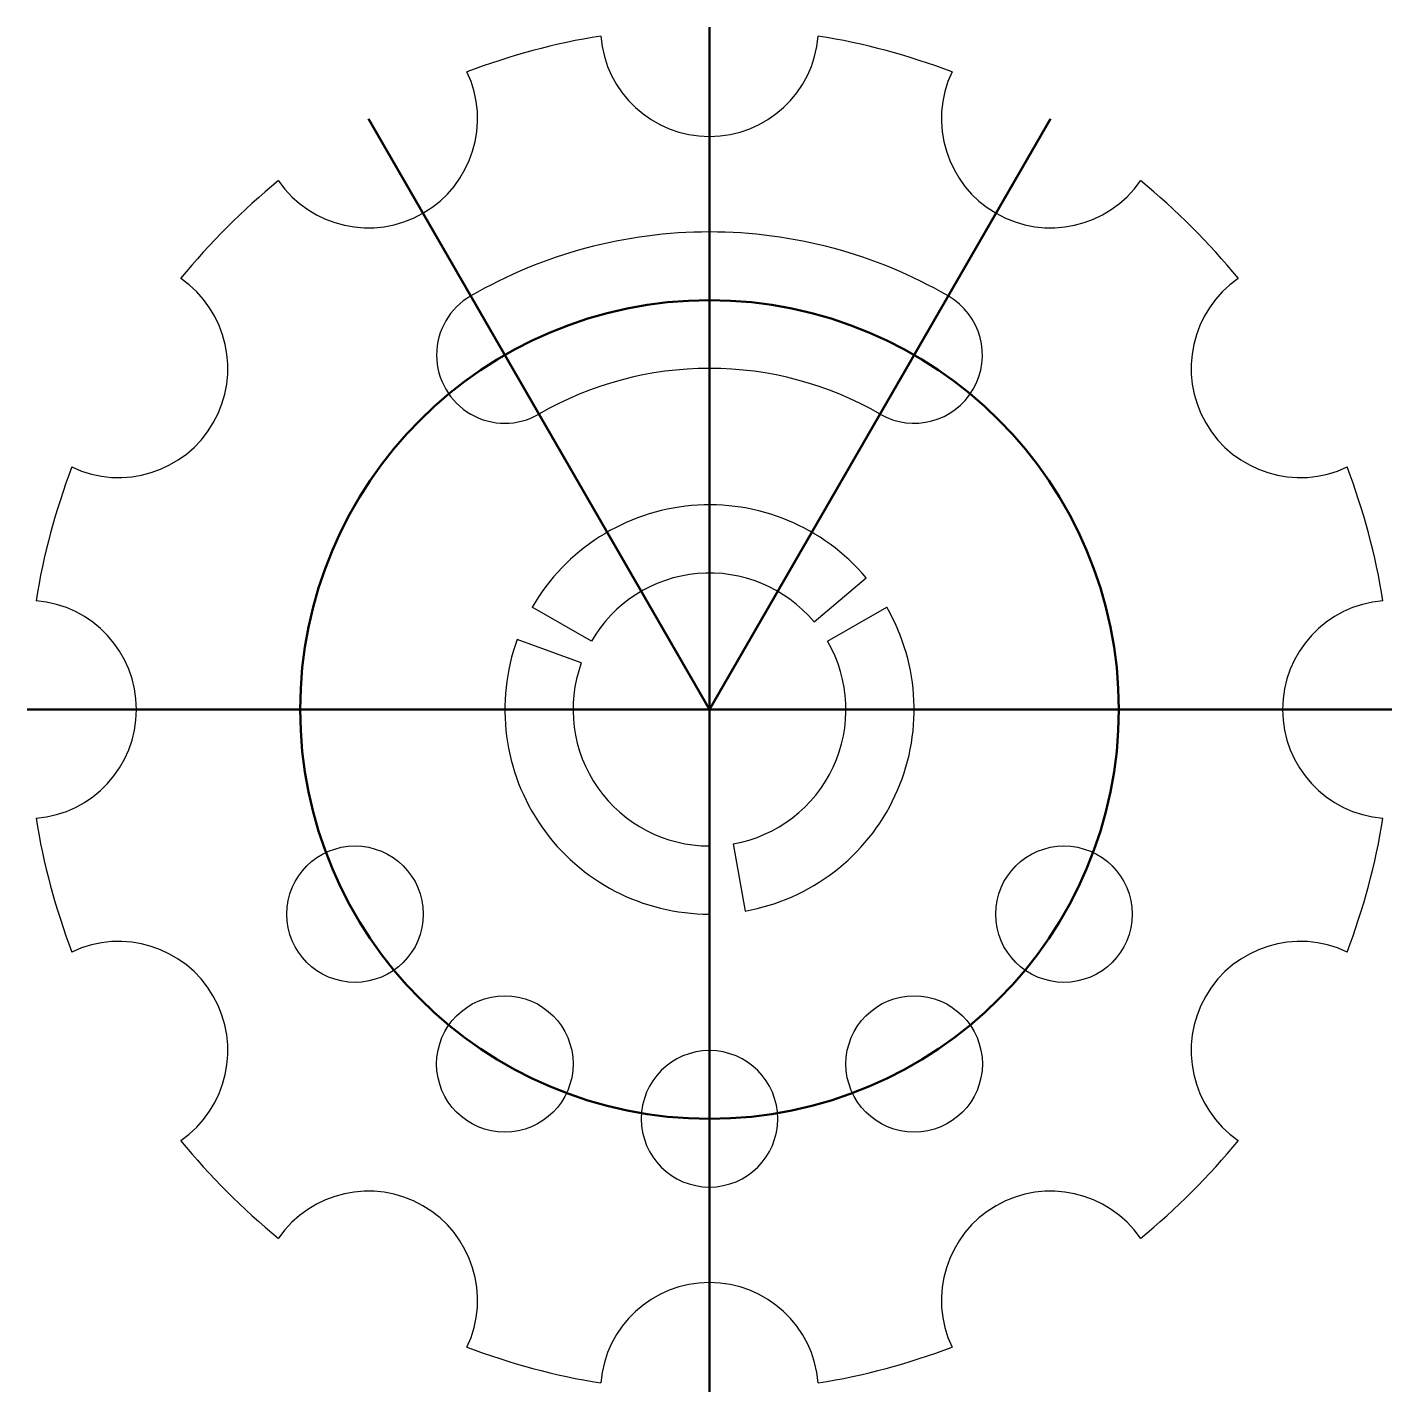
# Model space of a CAD drawing. Header units: inches. Extents: x -10 to 10, y -10 to 10.
import ezdxf

# ---------------------------------------------------------------- set-up
doc = ezdxf.new("R2010")
doc.units = ezdxf.units.IN
doc.header["$MEASUREMENT"] = 0
doc.layers.add('measurement lines', color=4, linetype='Continuous', lineweight=50)

msp = doc.modelspace()

# ---------------------------------------------------------------- linework, layer by layer
for p, q in [((1.532, 1.286), (2.298, 1.928)), ((-1.732, 1), (-2.598, 1.5)), ((1.732, 1), (2.598, 1.5)), ((-1.879, 0.684), (-2.819, 1.026)), ((0.347, -1.97), (0.521, -2.954)), ((0, -2), (0, -3))]:
    msp.add_line(p, q)
for centre in [(-5.196, -3), (5.196, -3), (-3, -5.196), (3, -5.196)]:
    msp.add_circle(centre, 1)
for centre, radius, start, end in [((0, 0), 10, 99.1771, 110.8229), ((0, 10), 1.6, 184.5886, 270), ((0, 10), 1.6, 270, 355.4114), ((0, 0), 10, 69.1771, 80.8229), ((-5, 8.66), 1.6, 214.5886, 25.4114), ((5, 8.66), 1.6, 154.5886, 325.4114), ((0, 0), 10, 129.1771, 140.8229), ((0, 0), 10, 39.1771, 50.8229), ((0, 0), 7, 90, 120), ((0, 0), 7, 60, 90), ((-8.66, 5), 1.6, 244.5886, 55.4114), ((8.66, 5), 1.6, 124.5886, 295.4114), ((-3, 5.196), 1, 120, 300), ((3, 5.196), 1, 240, 60), ((0, 0), 5, 90, 120), ((0, 0), 5, 60, 90), ((0, 0), 10, 159.1771, 170.8229), ((0, 0), 10, 9.1771, 20.8229), ((0, 0), 3, 40, 150), ((0, 0), 2, 40, 150), ((-10, 0), 1.6, 274.5886, 85.4114), ((0, 0), 3, 280, 30), ((10, 0), 1.6, 94.5886, 265.4114), ((0, 0), 3, 160, 270), ((0, 0), 2, 280, 30), ((0, 0), 2, 160, 270), ((0, 0), 10, 189.1771, 200.8229), ((0, 0), 10, 339.1771, 350.8229), ((-8.66, -5), 1.6, 304.5886, 115.4114), ((8.66, -5), 1.6, 64.5886, 235.4114), ((0, -6), 1, 90, 270), ((0, -6), 1, 270, 90), ((0, 0), 10, 219.1771, 230.8229), ((0, 0), 10, 309.1771, 320.8229), ((-5, -8.66), 1.6, 334.5886, 145.4114), ((5, -8.66), 1.6, 34.5886, 205.4114), ((0, -10), 1.6, 90, 175.4114), ((0, -10), 1.6, 4.5886, 90), ((0, 0), 10, 249.1771, 260.8229), ((0, 0), 10, 279.1771, 290.8229)]:
    msp.add_arc(centre, radius, start, end)
at = {"layer": 'measurement lines'}
for p, q in [((0, -10), (0, 10)), ((0, 0), (-5, 8.66)), ((0, 0), (5, 8.66)), ((-10, 0), (10, 0))]:
    msp.add_line(p, q, dxfattribs=at)
msp.add_circle((0, 0), 6, dxfattribs=at)

doc.saveas('drawing.dxf')
